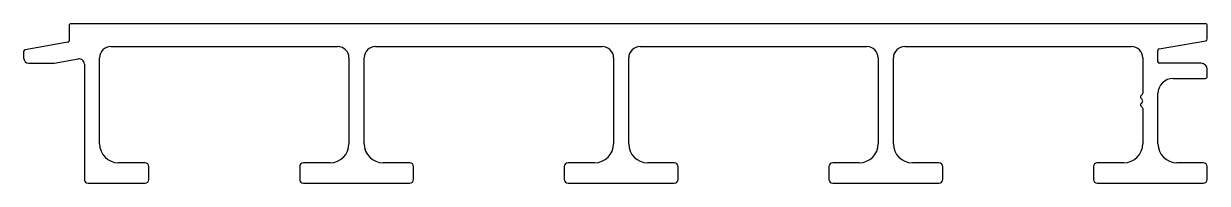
# Model space of a CAD drawing. Extents: x 5 to 161, y 4 to 25.
import ezdxf

# ---------------------------------------------------------------- set-up
doc = ezdxf.new("R2010")
doc.units = 0
doc.layers.get('0').update_dxf_attribs({"linetype": 'CONTINUOUS'})

msp = doc.modelspace()

# ---------------------------------------------------------------- linework, layer by layer
for p, q in [((11.05, 25.22), (11.05, 23.23)), ((160.8, 25.47), (11.3, 25.47)), ((161.05, 23.48), (161.05, 25.22)), ((10.89, 23.04), (5.26, 22.05)), ((16.55, 22.47), (46.43, 22.47)), ((51.43, 22.47), (81.3, 22.47)), ((86.3, 22.47), (116.18, 22.47)), ((121.18, 22.47), (151.05, 22.47)), ((154.55, 20.47), (154.55, 21.96)), ((154.72, 22.15), (160.85, 23.23)), ((5.05, 21.8), (5.05, 20.97)), ((9.08, 20.28), (12.23, 20.84)), ((15.05, 9.67), (15.05, 20.97)), ((47.93, 20.97), (47.93, 9.67)), ((49.93, 9.67), (49.93, 20.97)), ((82.8, 20.97), (82.8, 9.67)), ((84.8, 9.67), (84.8, 20.97)), ((117.68, 20.97), (117.68, 9.67)), ((119.68, 9.67), (119.68, 20.97)), ((152.55, 20.97), (152.55, 16.34)), ((5.75, 20.27), (8.94, 20.27)), ((13.05, 20.15), (13.05, 4.97)), ((160.25, 20.27), (154.75, 20.27)), ((161.05, 18.52), (161.05, 19.47)), ((156.55, 18.27), (160.8, 18.27)), ((152.48, 16.16), (152.33, 16.01)), ((152.33, 15.65), (152.48, 15.5)), ((154.55, 9.67), (154.55, 16.27)), ((152.48, 15.14), (152.33, 14.99)), ((152.33, 14.63), (152.48, 14.48)), ((152.55, 14.3), (152.55, 9.67)), ((21.05, 7.17), (17.55, 7.17)), ((21.55, 4.97), (21.55, 6.67)), ((41.43, 6.67), (41.43, 4.97)), ((45.43, 7.17), (41.93, 7.17)), ((55.93, 7.17), (52.43, 7.17)), ((56.43, 4.97), (56.43, 6.67)), ((76.3, 6.67), (76.3, 4.97)), ((80.3, 7.17), (76.8, 7.17)), ((90.8, 7.17), (87.3, 7.17)), ((91.3, 4.97), (91.3, 6.67)), ((111.18, 6.67), (111.18, 4.97)), ((115.18, 7.17), (111.68, 7.17)), ((125.68, 7.17), (122.18, 7.17)), ((126.18, 4.97), (126.18, 6.67)), ((146.05, 6.67), (146.05, 4.97)), ((150.05, 7.17), (146.55, 7.17)), ((160.55, 7.17), (157.05, 7.17)), ((161.05, 4.97), (161.05, 6.67)), ((13.55, 4.47), (21.05, 4.47)), ((41.93, 4.47), (55.93, 4.47)), ((76.8, 4.47), (90.8, 4.47)), ((111.68, 4.47), (125.68, 4.47)), ((146.55, 4.47), (160.55, 4.47))]:
    msp.add_line(p, q)
for centre, radius, start, end in [((11.3, 25.22), 0.25, 90, 180), ((160.8, 25.22), 0.25, 0, 90), ((160.8, 23.48), 0.25, 280, 360), ((5.3, 21.8), 0.25, 100, 180), ((10.85, 23.23), 0.2, 280, 0), ((16.55, 20.97), 1.5, 90, 180), ((46.43, 20.97), 1.5, 360, 90), ((51.43, 20.97), 1.5, 90, 180), ((81.3, 20.97), 1.5, 360, 90), ((86.3, 20.97), 1.5, 90, 180), ((116.18, 20.97), 1.5, 360, 90), ((121.18, 20.97), 1.5, 90, 180), ((151.05, 20.97), 1.5, 0, 90), ((154.75, 21.96), 0.2, 100, 180), ((5.75, 20.97), 0.7, 180, 270), ((8.94, 21.07), 0.8, 270, 280), ((12.35, 20.15), 0.7, 0, 100), ((154.75, 20.47), 0.2, 180, 270), ((160.25, 19.47), 0.8, 0, 90), ((156.55, 16.27), 2, 90, 180), ((160.8, 18.52), 0.25, 270, 0), ((152.5, 15.83), 0.25, 135, 225), ((152.3, 16.34), 0.25, 315, 0), ((152.5, 14.81), 0.25, 135, 225), ((152.3, 15.32), 0.25, 315, 45), ((152.3, 14.3), 0.25, 360, 45), ((17.55, 9.67), 2.5, 180, 270), ((45.43, 9.67), 2.5, 270, 0), ((52.43, 9.67), 2.5, 180, 270), ((80.3, 9.67), 2.5, 270, 0), ((87.3, 9.67), 2.5, 180, 270), ((115.18, 9.67), 2.5, 270, 0), ((122.18, 9.67), 2.5, 180, 270), ((150.05, 9.67), 2.5, 270, 0), ((157.05, 9.67), 2.5, 180, 270), ((21.05, 6.67), 0.5, 0, 90), ((41.93, 6.67), 0.5, 90, 180), ((55.93, 6.67), 0.5, 0, 90), ((76.8, 6.67), 0.5, 90, 180), ((90.8, 6.67), 0.5, 0, 90), ((111.68, 6.67), 0.5, 90, 180), ((125.68, 6.67), 0.5, 0, 90), ((146.55, 6.67), 0.5, 90, 180), ((160.55, 6.67), 0.5, 0, 90), ((13.55, 4.97), 0.5, 180, 270), ((21.05, 4.97), 0.5, 270, 360), ((41.93, 4.97), 0.5, 180, 270), ((55.93, 4.97), 0.5, 270, 360), ((76.8, 4.97), 0.5, 180, 270), ((90.8, 4.97), 0.5, 270, 0), ((111.68, 4.97), 0.5, 180, 270), ((125.68, 4.97), 0.5, 270, 0), ((146.55, 4.97), 0.5, 180, 270), ((160.55, 4.97), 0.5, 270, 0)]:
    msp.add_arc(centre, radius, start, end)

doc.saveas('drawing.dxf')
